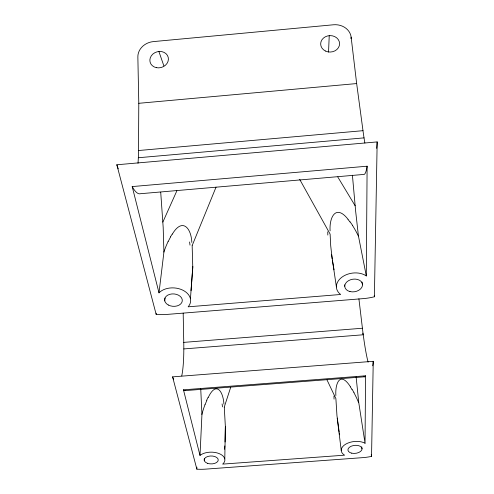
<?xml version="1.0" encoding="UTF-8"?>
<svg xmlns="http://www.w3.org/2000/svg" width="494" height="494" viewBox="0 0 494 494"><rect width="100%" height="100%" fill="white"/><g stroke="black" fill="none" stroke-linecap="round" stroke-linejoin="round"><path stroke-width="0.74" d="M138.005 163.273A75.384 15.11 82.8 0 0 138.505 150.528L138.789 103.302L137.857 56.934A16.03 13.826 -16.6 0 1 153.325 41.607L333.438 24.78A16.209 14.03 -2.1 0 1 351.129 37.143L356.656 83.566L362.991 130.688A76.255 8.762 86.7 0 0 364.881 143.013M365.06 443.229A13.813 7.824 -6 0 0 345.794 444.112A13.813 7.824 -6 0 0 344.596 455.178L222.671 464.113A13.696 7.731 0.1 0 0 218.873 453.486A13.696 7.731 0.1 0 0 199.99 455.412L183.459 389.822L365.548 375.811L365.041 443.235L358.768 402.659L356.118 376.842M366.295 275.942L367.116 166.206L132.194 186.578L159 292.856A17.247 12.091 4.1 0 1 182.595 290.071A17.247 12.091 4.1 0 1 188.134 306.817L340.65 294.486A17.383 12.307 -8.9 0 1 342.101 277.041A17.383 12.307 -8.9 0 1 366.313 275.936L358.416 235.891L355.643 211.16L352.413 175.203M335.864 395.552C335.037 383.146 340.224 370.809 350.4 386.709M191.03 290.694L192.784 267.649L192.16 245.759M224.795 458.969L225.357 426.544L224.276 407.204M330.097 230.852C329.183 217.292 335.883 203.738 348.072 219.317M371.544 456.394A38.686 22.323 -6.5 0 1 362.596 457.654L205.813 469.121A38.328 22.026 0.7 0 1 196.859 469.177L172.591 376.866L373.242 361.299L371.544 456.394L371.272 454.319M374.396 296.764L377.169 141.914L116.831 164.774L156.16 314.357A48.597 34.759 5.6 0 0 167.367 314.394L363.201 298.623A49.005 35.475 -10.2 0 0 374.396 296.771L374.224 295.622M156.16 314.357L156.197 313.208M204.25 460.482L204.337 458.389M328.547 52.111L329.232 35.661M200.008 455.412L201.941 414.534L200.737 388.79M225.06 441.994L225.357 426.544M190.449 298.79L192.808 266.309M224.826 445.909L224.566 449.256M350.987 38.693L351.129 37.143M164.737 300.877L165.052 298.049M159 292.856L163.915 252.131L163.187 227.456L160.717 192.197M224.264 407.075L230.673 387.376M205.029 404.777L206.869 400.294M192.147 245.617L216.032 187.164M162.853 222.096L176.852 190.832M168.114 241.659L170.578 236.941M208.184 397.59C216.119 380.689 223.177 391.236 223.912 404.08M172.32 234.131C182.292 217.385 191.258 227.925 191.82 242.443M138.789 103.302L356.656 83.566M138.505 150.528L362.991 130.688M138.339 157.74L364.029 137.875M181.743 375.915A57.699 9.374 86 0 0 183.756 342.379L362.417 328.238A58.224 5.403 84.8 0 0 368.11 362.145M183.811 348.931L363.238 334.778L362.787 333.147M185.034 390.606L364.8 376.78M350.098 221.825L352.481 225.245M352.043 389.204L353.976 392.539M337.766 176.945L355.137 205.77M299.667 179.334L330.109 234.076L330.708 245.796L332.184 258.856M327.022 379.966L335.889 398.59L336.964 415.72L339.217 432.201M158.889 51.493L163.866 65.863M334.043 269.817L332.382 260.214M361.997 282.031L362.522 284.816M339.44 433.485L339.674 434.776M344.54 284.84L344.769 286.261M361.738 446.792L362.046 448.873M331.647 254.824L336.395 286.94M337.223 418.146L341.237 450.405M358.903 298.771L362.417 328.238M183.181 313.159L183.756 342.379M196.859 469.177L196.859 467.102M373.242 361.299A58.224 5.403 84.8 0 1 372.704 365.795M173.542 379.213A57.699 9.374 86 0 1 172.591 376.866M353.895 392.619A96.96 72.025 -85.7 0 1 358.663 402.74M185.793 390.421A64.986 9.948 86 0 1 183.459 389.822M201.873 414.497A97.596 75.909 76.2 0 1 204.967 404.734M222.102 403.931A112.002 89.148 47.8 0 1 222.485 406.877M206.714 400.183A56.724 46.547 71.7 0 1 208.048 397.479M334.043 399.103A113.614 89.834 -55.4 0 1 333.975 396.015M350.265 386.864A56.89 44.435 -82.6 0 1 351.889 389.365M365.548 375.811A65.529 5.459 84.9 0 1 363.893 376.2M377.169 141.914A76.255 8.762 86.7 0 1 376.7 148.361M118.251 168.794A75.384 15.11 82.8 0 1 116.831 164.774M352.413 225.326A115.639 84.005 -72.7 0 1 358.317 235.984M132.194 186.578A84.956 16.055 82.9 0 0 140.413 193.716L363.596 174.45A85.857 8.849 86.5 0 0 367.116 166.206M163.86 252.094A116.269 89.803 61.5 0 1 168.065 241.622M189.591 241.98A146.15 97.651 33.9 0 1 189.992 245.117M170.479 236.861A68.37 54.501 53.4 0 1 172.252 234.07M347.98 219.435A68.61 51.53 -67 0 1 349.974 221.967M327.837 235.058A148.608 96.484 -43.1 0 1 327.744 231.81M351.74 453.183A7.095 4.02 -6 0 0 362.04 448.676A7.095 4.02 -6 0 0 351.154 446.243A7.095 4.02 -6 0 0 351.74 453.183M207.566 463.335A7.04 3.971 0.1 0 0 218.255 460.044A7.04 3.971 0.1 0 0 207.832 456.456A7.04 3.971 0.1 0 0 207.566 463.335M325.46 51.03A9.472 8.219 -2.4 0 0 339.594 43.67A9.472 8.219 -2.4 0 0 325.324 36.797A9.472 8.219 -2.4 0 0 325.46 51.03M156.302 67.653A9.374 8.108 -16.3 0 0 168.207 57.298A9.374 8.108 -16.3 0 0 152.905 54.025A9.374 8.108 -16.3 0 0 156.302 67.653M349.968 291.559A8.929 6.323 -8.9 0 0 362.485 284.192A8.929 6.323 -8.9 0 0 348.486 280.703A8.929 6.323 -8.9 0 0 349.968 291.559M168.374 305.033A8.861 6.212 4.1 0 0 182.274 300.988A8.861 6.212 4.1 0 0 169.72 294.344A8.861 6.212 4.1 0 0 168.374 305.033"/></g></svg>
